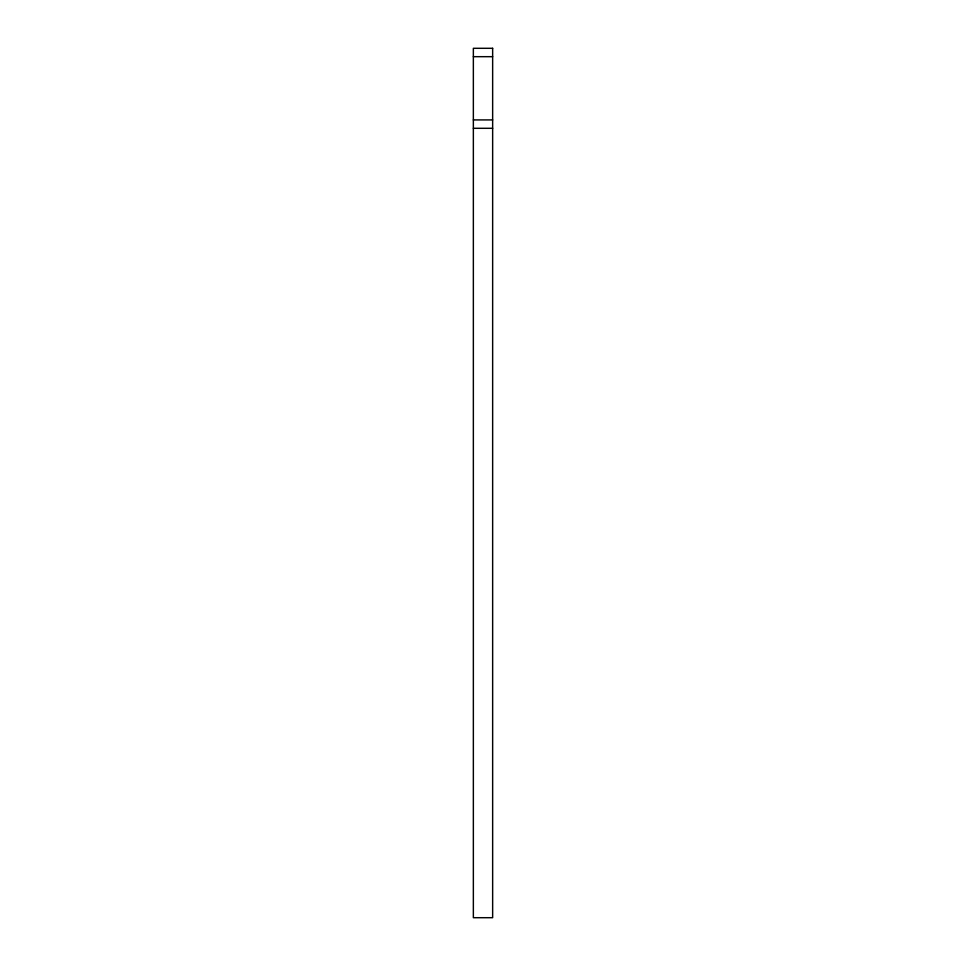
<?xml version="1.0" encoding="UTF-8"?>
<svg xmlns="http://www.w3.org/2000/svg" width="966" height="966" viewBox="0 0 966 966"><rect width="100%" height="100%" fill="white"/><g stroke="black" fill="none" stroke-linecap="round" stroke-linejoin="round"><path stroke-width="1.45" d="M473.352 56.68L492.648 56.68M473.352 119.917L492.648 119.917M473.352 128.297L492.648 128.297M492.648 48.3L473.352 48.3L473.352 917.7L492.648 917.7L492.648 48.3"/></g></svg>
